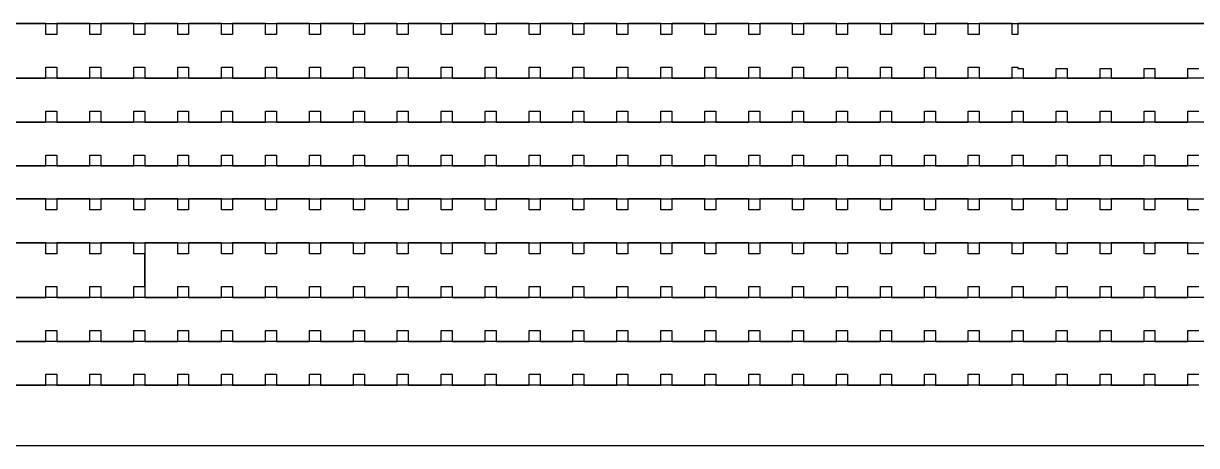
# Model space of a CAD drawing. Extents: x -3400 to 6900, y -3400 to 6900.
# Drawn here: x -214 to 2457, y -3400 to -2438 of the extents above; entities that cross this region are included whole.
import ezdxf

# ---------------------------------------------------------------- set-up
doc = ezdxf.new("R2010")
doc.units = 0
doc.layers.add('XOR', color=1, linetype='CONTINUOUS')

# ---------------------------------------------------------------- blocks, each defined once
blk = doc.blocks.new('CHIP_XOR')
at = {"layer": '5'}
for points in [[(-3500, -2537.5), (3500, -2537.5)], [(2750, -2537.5), (1950, -2537.5), (1950, -2562.5), (1937.5, -2562.5), (1937.5, -2537.5), (1862.5, -2537.5), (1862.5, -2562.5), (1837.5, -2562.5), (1837.5, -2537.5), (1762.5, -2537.5), (1762.5, -2562.5), (1737.5, -2562.5), (1737.5, -2537.5), (1662.5, -2537.5), (1662.5, -2562.5), (1637.5, -2562.5), (1637.5, -2537.5), (1562.5, -2537.5), (1562.5, -2562.5), (1537.5, -2562.5), (1537.5, -2537.5), (1462.5, -2537.5), (1462.5, -2562.5), (1437.5, -2562.5), (1437.5, -2537.5), (1362.5, -2537.5), (1362.5, -2562.5), (1337.5, -2562.5), (1337.5, -2537.5), (1262.5, -2537.5), (1262.5, -2562.5), (1237.5, -2562.5), (1237.5, -2537.5), (1162.5, -2537.5), (1162.5, -2562.5), (1137.5, -2562.5), (1137.5, -2537.5), (1062.5, -2537.5), (1062.5, -2562.5), (1037.5, -2562.5), (1037.5, -2537.5), (962.5, -2537.5), (962.5, -2562.5), (937.5, -2562.5), (937.5, -2537.5), (862.5, -2537.5), (862.5, -2562.5), (837.5, -2562.5), (837.5, -2537.5), (762.5, -2537.5), (762.5, -2562.5), (737.5, -2562.5), (737.5, -2537.5), (662.5, -2537.5), (662.5, -2562.5), (637.5, -2562.5), (637.5, -2537.5), (562.5, -2537.5), (562.5, -2562.5), (537.5, -2562.5), (537.5, -2537.5), (462.5, -2537.5), (462.5, -2562.5), (437.5, -2562.5), (437.5, -2537.5), (362.5, -2537.5), (362.5, -2562.5), (337.5, -2562.5), (337.5, -2537.5), (262.5, -2537.5), (262.5, -2562.5), (237.5, -2562.5), (237.5, -2537.5), (162.5, -2537.5), (162.5, -2562.5), (137.5, -2562.5), (137.5, -2537.5), (62.5, -2537.5), (62.5, -2562.5), (37.5, -2562.5), (37.5, -2537.5), (-37.5, -2537.5), (-37.5, -2562.5), (-62.5, -2562.5), (-62.5, -2537.5), (-137.5, -2537.5), (-137.5, -2562.5), (-162.5, -2562.5), (-162.5, -2537.5), (-237.5, -2537.5), (-237.5, -2562.5), (-262.5, -2562.5), (-262.5, -2537.5), (-337.5, -2537.5)], [(-337.5, -2662.5), (-262.5, -2662.5), (-262.5, -2637.5), (-237.5, -2637.5), (-237.5, -2662.5), (-162.5, -2662.5), (-162.5, -2637.5), (-137.5, -2637.5), (-137.5, -2662.5), (-62.5, -2662.5), (-62.5, -2637.5), (-37.5, -2637.5), (-37.5, -2662.5), (37.5, -2662.5), (37.5, -2637.5), (62.5, -2637.5), (62.5, -2662.5), (137.5, -2662.5), (137.5, -2637.5), (162.5, -2637.5), (162.5, -2662.5), (237.5, -2662.5), (237.5, -2637.5), (262.5, -2637.5), (262.5, -2662.5), (337.5, -2662.5), (337.5, -2637.5), (362.5, -2637.5), (362.5, -2662.5), (437.5, -2662.5), (437.5, -2637.5), (462.5, -2637.5), (462.5, -2662.5), (537.5, -2662.5), (537.5, -2637.5), (562.5, -2637.5), (562.5, -2662.5), (637.5, -2662.5), (637.5, -2637.5), (662.5, -2637.5), (662.5, -2662.5), (737.5, -2662.5), (737.5, -2637.5), (762.5, -2637.5), (762.5, -2662.5), (837.5, -2662.5), (837.5, -2637.5), (862.5, -2637.5), (862.5, -2662.5), (937.5, -2662.5), (937.5, -2637.5), (962.5, -2637.5), (962.5, -2662.5), (1037.5, -2662.5), (1037.5, -2637.5), (1062.5, -2637.5), (1062.5, -2662.5), (1137.5, -2662.5), (1137.5, -2637.5), (1162.5, -2637.5), (1162.5, -2662.5), (1237.5, -2662.5), (1237.5, -2637.5), (1262.5, -2637.5), (1262.5, -2662.5), (1337.5, -2662.5), (1337.5, -2637.5), (1362.5, -2637.5), (1362.5, -2662.5), (1437.5, -2662.5), (1437.5, -2637.5), (1462.5, -2637.5), (1462.5, -2662.5), (1537.5, -2662.5), (1537.5, -2637.5), (1562.5, -2637.5), (1562.5, -2662.5), (1637.5, -2662.5), (1637.5, -2637.5), (1662.5, -2637.5), (1662.5, -2662.5), (1737.5, -2662.5), (1737.5, -2637.5), (1762.5, -2637.5), (1762.5, -2662.5), (1837.5, -2662.5), (1837.5, -2637.5), (1862.5, -2637.5), (1862.5, -2662.5), (1937.5, -2662.5), (1937.5, -2637.5), (1950, -2637.5), (1950, -2640), (1962.5, -2640), (1962.5, -2662.5), (2037.5, -2662.5), (2037.5, -2640), (2062.5, -2640), (2062.5, -2662.5), (2137.5, -2662.5), (2137.5, -2640), (2162.5, -2640), (2162.5, -2662.5), (2237.5, -2662.5), (2237.5, -2640), (2262.5, -2640), (2262.5, -2662.5), (2337.5, -2662.5), (2337.5, -2640), (2362.5, -2640)], [(-337.5, -2762.5), (-262.5, -2762.5), (-262.5, -2737.5), (-237.5, -2737.5), (-237.5, -2762.5), (-162.5, -2762.5), (-162.5, -2737.5), (-137.5, -2737.5), (-137.5, -2762.5), (-62.5, -2762.5), (-62.5, -2737.5), (-37.5, -2737.5), (-37.5, -2762.5), (37.5, -2762.5), (37.5, -2737.5), (62.5, -2737.5), (62.5, -2762.5), (137.5, -2762.5), (137.5, -2737.5), (162.5, -2737.5), (162.5, -2762.5), (237.5, -2762.5), (237.5, -2737.5), (262.5, -2737.5), (262.5, -2762.5), (337.5, -2762.5), (337.5, -2737.5), (362.5, -2737.5), (362.5, -2762.5), (437.5, -2762.5), (437.5, -2737.5), (462.5, -2737.5), (462.5, -2762.5), (537.5, -2762.5), (537.5, -2737.5), (562.5, -2737.5), (562.5, -2762.5), (637.5, -2762.5), (637.5, -2737.5), (662.5, -2737.5), (662.5, -2762.5), (737.5, -2762.5), (737.5, -2737.5), (762.5, -2737.5), (762.5, -2762.5), (837.5, -2762.5), (837.5, -2737.5), (862.5, -2737.5), (862.5, -2762.5), (937.5, -2762.5), (937.5, -2737.5), (962.5, -2737.5), (962.5, -2762.5), (1037.5, -2762.5), (1037.5, -2737.5), (1062.5, -2737.5), (1062.5, -2762.5), (1137.5, -2762.5), (1137.5, -2737.5), (1162.5, -2737.5), (1162.5, -2762.5), (1237.5, -2762.5), (1237.5, -2737.5), (1262.5, -2737.5), (1262.5, -2762.5), (1337.5, -2762.5), (1337.5, -2737.5), (1362.5, -2737.5), (1362.5, -2762.5), (1437.5, -2762.5), (1437.5, -2737.5), (1462.5, -2737.5), (1462.5, -2762.5), (1537.5, -2762.5), (1537.5, -2737.5), (1562.5, -2737.5), (1562.5, -2762.5), (1637.5, -2762.5), (1637.5, -2737.5), (1662.5, -2737.5), (1662.5, -2762.5), (1737.5, -2762.5), (1737.5, -2737.5), (1762.5, -2737.5), (1762.5, -2762.5), (1837.5, -2762.5), (1837.5, -2737.5), (1862.5, -2737.5), (1862.5, -2762.5), (1937.5, -2762.5), (1937.5, -2737.5), (1962.5, -2737.5), (1962.5, -2762.5), (2037.5, -2762.5), (2037.5, -2737.5), (2062.5, -2737.5), (2062.5, -2762.5), (2137.5, -2762.5), (2137.5, -2737.5), (2162.5, -2737.5), (2162.5, -2762.5), (2237.5, -2762.5), (2237.5, -2737.5), (2262.5, -2737.5), (2262.5, -2762.5), (2337.5, -2762.5), (2337.5, -2737.5), (2362.5, -2737.5)], [(3500, -2662.5), (-3500, -2662.5)], [(3500, -2762.5), (-3500, -2762.5)], [(-337.5, -2862.5), (-262.5, -2862.5), (-262.5, -2837.5), (-237.5, -2837.5), (-237.5, -2862.5), (-162.5, -2862.5), (-162.5, -2837.5), (-137.5, -2837.5), (-137.5, -2862.5), (-62.5, -2862.5), (-62.5, -2837.5), (-37.5, -2837.5), (-37.5, -2862.5), (37.5, -2862.5), (37.5, -2837.5), (62.5, -2837.5), (62.5, -2862.5), (137.5, -2862.5), (137.5, -2837.5), (162.5, -2837.5), (162.5, -2862.5), (237.5, -2862.5), (237.5, -2837.5), (262.5, -2837.5), (262.5, -2862.5), (337.5, -2862.5), (337.5, -2837.5), (362.5, -2837.5), (362.5, -2862.5), (437.5, -2862.5), (437.5, -2837.5), (462.5, -2837.5), (462.5, -2862.5), (537.5, -2862.5), (537.5, -2837.5), (562.5, -2837.5), (562.5, -2862.5), (637.5, -2862.5), (637.5, -2837.5), (662.5, -2837.5), (662.5, -2862.5), (737.5, -2862.5), (737.5, -2837.5), (762.5, -2837.5), (762.5, -2862.5), (837.5, -2862.5), (837.5, -2837.5), (862.5, -2837.5), (862.5, -2862.5), (937.5, -2862.5), (937.5, -2837.5), (962.5, -2837.5), (962.5, -2862.5), (1037.5, -2862.5), (1037.5, -2837.5), (1062.5, -2837.5), (1062.5, -2862.5), (1137.5, -2862.5), (1137.5, -2837.5), (1162.5, -2837.5), (1162.5, -2862.5), (1237.5, -2862.5), (1237.5, -2837.5), (1262.5, -2837.5), (1262.5, -2862.5), (1337.5, -2862.5), (1337.5, -2837.5), (1362.5, -2837.5), (1362.5, -2862.5), (1437.5, -2862.5), (1437.5, -2837.5), (1462.5, -2837.5), (1462.5, -2862.5), (1537.5, -2862.5), (1537.5, -2837.5), (1562.5, -2837.5), (1562.5, -2862.5), (1637.5, -2862.5), (1637.5, -2837.5), (1662.5, -2837.5), (1662.5, -2862.5), (1737.5, -2862.5), (1737.5, -2837.5), (1762.5, -2837.5), (1762.5, -2862.5), (1837.5, -2862.5), (1837.5, -2837.5), (1862.5, -2837.5), (1862.5, -2862.5), (1937.5, -2862.5), (1937.5, -2837.5), (1962.5, -2837.5), (1962.5, -2862.5), (2037.5, -2862.5), (2037.5, -2837.5), (2062.5, -2837.5), (2062.5, -2862.5), (2137.5, -2862.5), (2137.5, -2837.5), (2162.5, -2837.5), (2162.5, -2862.5), (2237.5, -2862.5), (2237.5, -2837.5), (2262.5, -2837.5), (2262.5, -2862.5), (2337.5, -2862.5), (2337.5, -2837.5), (2362.5, -2837.5)], [(2362.5, -2862.5), (2337.5, -2862.5), (2262.5, -2862.5), (2237.5, -2862.5), (2162.5, -2862.5), (2137.5, -2862.5), (2062.5, -2862.5), (2037.5, -2862.5), (1962.5, -2862.5), (1937.5, -2862.5), (1862.5, -2862.5), (1837.5, -2862.5), (1762.5, -2862.5), (1737.5, -2862.5), (1662.5, -2862.5), (1637.5, -2862.5), (1562.5, -2862.5), (1537.5, -2862.5), (1462.5, -2862.5), (1437.5, -2862.5), (1362.5, -2862.5), (1337.5, -2862.5), (1262.5, -2862.5), (1237.5, -2862.5), (1162.5, -2862.5), (1137.5, -2862.5), (1062.5, -2862.5), (1037.5, -2862.5), (962.5, -2862.5), (937.5, -2862.5), (862.5, -2862.5), (837.5, -2862.5), (762.5, -2862.5), (737.5, -2862.5), (662.5, -2862.5), (637.5, -2862.5), (562.5, -2862.5), (537.5, -2862.5), (462.5, -2862.5), (437.5, -2862.5), (362.5, -2862.5), (337.5, -2862.5), (262.5, -2862.5), (237.5, -2862.5), (162.5, -2862.5), (137.5, -2862.5), (62.5, -2862.5), (37.5, -2862.5), (-37.5, -2862.5), (-62.5, -2862.5), (-137.5, -2862.5), (-162.5, -2862.5), (-237.5, -2862.5), (-262.5, -2862.5), (-337.5, -2862.5)], [(-3500, -2937.5), (3500, -2937.5)], [(2362.5, -2962.5), (2337.5, -2962.5), (2337.5, -2937.5), (2262.5, -2937.5), (2262.5, -2962.5), (2237.5, -2962.5), (2237.5, -2937.5), (2162.5, -2937.5), (2162.5, -2962.5), (2137.5, -2962.5), (2137.5, -2937.5), (2062.5, -2937.5), (2062.5, -2962.5), (2037.5, -2962.5), (2037.5, -2937.5), (1962.5, -2937.5), (1962.5, -2962.5), (1937.5, -2962.5), (1937.5, -2937.5), (1862.5, -2937.5), (1862.5, -2962.5), (1837.5, -2962.5), (1837.5, -2937.5), (1762.5, -2937.5), (1762.5, -2962.5), (1737.5, -2962.5), (1737.5, -2937.5), (1662.5, -2937.5), (1662.5, -2962.5), (1637.5, -2962.5), (1637.5, -2937.5), (1562.5, -2937.5), (1562.5, -2962.5), (1537.5, -2962.5), (1537.5, -2937.5), (1462.5, -2937.5), (1462.5, -2962.5), (1437.5, -2962.5), (1437.5, -2937.5), (1362.5, -2937.5), (1362.5, -2962.5), (1337.5, -2962.5), (1337.5, -2937.5), (1262.5, -2937.5), (1262.5, -2962.5), (1237.5, -2962.5), (1237.5, -2937.5), (1162.5, -2937.5), (1162.5, -2962.5), (1137.5, -2962.5), (1137.5, -2937.5), (1062.5, -2937.5), (1062.5, -2962.5), (1037.5, -2962.5), (1037.5, -2937.5), (962.5, -2937.5), (962.5, -2962.5), (937.5, -2962.5), (937.5, -2937.5), (862.5, -2937.5), (862.5, -2962.5), (837.5, -2962.5), (837.5, -2937.5), (762.5, -2937.5), (762.5, -2962.5), (737.5, -2962.5), (737.5, -2937.5), (662.5, -2937.5), (662.5, -2962.5), (637.5, -2962.5), (637.5, -2937.5), (562.5, -2937.5), (562.5, -2962.5), (537.5, -2962.5), (537.5, -2937.5), (462.5, -2937.5), (462.5, -2962.5), (437.5, -2962.5), (437.5, -2937.5), (362.5, -2937.5), (362.5, -2962.5), (337.5, -2962.5), (337.5, -2937.5), (262.5, -2937.5), (262.5, -2962.5), (237.5, -2962.5), (237.5, -2937.5), (162.5, -2937.5), (162.5, -2962.5), (137.5, -2962.5), (137.5, -2937.5), (62.5, -2937.5), (62.5, -2962.5), (37.5, -2962.5), (37.5, -2937.5), (-37.5, -2937.5), (-37.5, -2962.5), (-62.5, -2962.5), (-62.5, -2937.5), (-137.5, -2937.5), (-137.5, -2962.5), (-162.5, -2962.5), (-162.5, -2937.5), (-237.5, -2937.5), (-237.5, -2962.5), (-262.5, -2962.5), (-262.5, -2937.5), (-337.5, -2937.5)], [(-3500, -3037.5), (3500, -3037.5)], [(-337.5, -3162.5), (-262.5, -3162.5), (-262.5, -3137.5), (-237.5, -3137.5), (-237.5, -3162.5), (-162.5, -3162.5), (-162.5, -3137.5), (-137.5, -3137.5), (-137.5, -3162.5), (-62.5, -3162.5), (-62.5, -3137.5), (-37.5, -3137.5), (-37.5, -3062.5), (-62.5, -3062.5), (-62.5, -3037.5), (-137.5, -3037.5), (-137.5, -3062.5), (-162.5, -3062.5), (-162.5, -3037.5), (-237.5, -3037.5), (-237.5, -3062.5), (-262.5, -3062.5), (-262.5, -3037.5), (-337.5, -3037.5)], [(2362.5, -3062.5), (2337.5, -3062.5), (2337.5, -3037.5), (2262.5, -3037.5), (2262.5, -3062.5), (2237.5, -3062.5), (2237.5, -3037.5), (2162.5, -3037.5), (2162.5, -3062.5), (2137.5, -3062.5), (2137.5, -3037.5), (2062.5, -3037.5), (2062.5, -3062.5), (2037.5, -3062.5), (2037.5, -3037.5), (1962.5, -3037.5), (1962.5, -3062.5), (1937.5, -3062.5), (1937.5, -3037.5), (1862.5, -3037.5), (1862.5, -3062.5), (1837.5, -3062.5), (1837.5, -3037.5), (1762.5, -3037.5), (1762.5, -3062.5), (1737.5, -3062.5), (1737.5, -3037.5), (1662.5, -3037.5), (1662.5, -3062.5), (1637.5, -3062.5), (1637.5, -3037.5), (1562.5, -3037.5), (1562.5, -3062.5), (1537.5, -3062.5), (1537.5, -3037.5), (1462.5, -3037.5), (1462.5, -3062.5), (1437.5, -3062.5), (1437.5, -3037.5), (1362.5, -3037.5), (1362.5, -3062.5), (1337.5, -3062.5), (1337.5, -3037.5), (1262.5, -3037.5), (1262.5, -3062.5), (1237.5, -3062.5), (1237.5, -3037.5), (1162.5, -3037.5), (1162.5, -3062.5), (1137.5, -3062.5), (1137.5, -3037.5), (1062.5, -3037.5), (1062.5, -3062.5), (1037.5, -3062.5), (1037.5, -3037.5), (962.5, -3037.5), (962.5, -3062.5), (937.5, -3062.5), (937.5, -3037.5), (862.5, -3037.5), (862.5, -3062.5), (837.5, -3062.5), (837.5, -3037.5), (762.5, -3037.5), (762.5, -3062.5), (737.5, -3062.5), (737.5, -3037.5), (662.5, -3037.5), (662.5, -3062.5), (637.5, -3062.5), (637.5, -3037.5), (562.5, -3037.5), (562.5, -3062.5), (537.5, -3062.5), (537.5, -3037.5), (462.5, -3037.5), (462.5, -3062.5), (437.5, -3062.5), (437.5, -3037.5), (362.5, -3037.5), (362.5, -3062.5), (337.5, -3062.5), (337.5, -3037.5), (262.5, -3037.5), (262.5, -3062.5), (237.5, -3062.5), (237.5, -3037.5), (162.5, -3037.5), (162.5, -3062.5), (137.5, -3062.5), (137.5, -3037.5), (62.5, -3037.5), (62.5, -3062.5), (37.5, -3062.5), (37.5, -3037.5), (-37.5, -3037.5), (-37.5, -3162.5), (37.5, -3162.5), (37.5, -3137.5), (62.5, -3137.5), (62.5, -3162.5), (137.5, -3162.5), (137.5, -3137.5), (162.5, -3137.5), (162.5, -3162.5), (237.5, -3162.5), (237.5, -3137.5), (262.5, -3137.5), (262.5, -3162.5), (337.5, -3162.5), (337.5, -3137.5), (362.5, -3137.5), (362.5, -3162.5), (437.5, -3162.5), (437.5, -3137.5), (462.5, -3137.5), (462.5, -3162.5), (537.5, -3162.5), (537.5, -3137.5), (562.5, -3137.5), (562.5, -3162.5), (637.5, -3162.5), (637.5, -3137.5), (662.5, -3137.5), (662.5, -3162.5), (737.5, -3162.5), (737.5, -3137.5), (762.5, -3137.5), (762.5, -3162.5), (837.5, -3162.5), (837.5, -3137.5), (862.5, -3137.5), (862.5, -3162.5), (937.5, -3162.5), (937.5, -3137.5), (962.5, -3137.5), (962.5, -3162.5), (1037.5, -3162.5), (1037.5, -3137.5), (1062.5, -3137.5), (1062.5, -3162.5), (1137.5, -3162.5), (1137.5, -3137.5), (1162.5, -3137.5), (1162.5, -3162.5), (1237.5, -3162.5), (1237.5, -3137.5), (1262.5, -3137.5), (1262.5, -3162.5), (1337.5, -3162.5), (1337.5, -3137.5), (1362.5, -3137.5), (1362.5, -3162.5), (1437.5, -3162.5), (1437.5, -3137.5), (1462.5, -3137.5), (1462.5, -3162.5), (1537.5, -3162.5), (1537.5, -3137.5), (1562.5, -3137.5), (1562.5, -3162.5), (1637.5, -3162.5), (1637.5, -3137.5), (1662.5, -3137.5), (1662.5, -3162.5), (1737.5, -3162.5), (1737.5, -3137.5), (1762.5, -3137.5), (1762.5, -3162.5), (1837.5, -3162.5), (1837.5, -3137.5), (1862.5, -3137.5), (1862.5, -3162.5), (1937.5, -3162.5), (1937.5, -3137.5), (1962.5, -3137.5), (1962.5, -3162.5), (2037.5, -3162.5), (2037.5, -3137.5), (2062.5, -3137.5), (2062.5, -3162.5), (2137.5, -3162.5), (2137.5, -3137.5), (2162.5, -3137.5), (2162.5, -3162.5), (2237.5, -3162.5), (2237.5, -3137.5), (2262.5, -3137.5), (2262.5, -3162.5), (2337.5, -3162.5), (2337.5, -3137.5), (2362.5, -3137.5)], [(-337.5, -3262.5), (-262.5, -3262.5), (-262.5, -3237.5), (-237.5, -3237.5), (-237.5, -3262.5), (-162.5, -3262.5), (-162.5, -3237.5), (-137.5, -3237.5), (-137.5, -3262.5), (-62.5, -3262.5), (-62.5, -3237.5), (-37.5, -3237.5), (-37.5, -3262.5), (37.5, -3262.5), (37.5, -3237.5), (62.5, -3237.5), (62.5, -3262.5), (137.5, -3262.5), (137.5, -3237.5), (162.5, -3237.5), (162.5, -3262.5), (237.5, -3262.5), (237.5, -3237.5), (262.5, -3237.5), (262.5, -3262.5), (337.5, -3262.5), (337.5, -3237.5), (362.5, -3237.5), (362.5, -3262.5), (437.5, -3262.5), (437.5, -3237.5), (462.5, -3237.5), (462.5, -3262.5), (537.5, -3262.5), (537.5, -3237.5), (562.5, -3237.5), (562.5, -3262.5), (637.5, -3262.5), (637.5, -3237.5), (662.5, -3237.5), (662.5, -3262.5), (737.5, -3262.5), (737.5, -3237.5), (762.5, -3237.5), (762.5, -3262.5), (837.5, -3262.5), (837.5, -3237.5), (862.5, -3237.5), (862.5, -3262.5), (937.5, -3262.5), (937.5, -3237.5), (962.5, -3237.5), (962.5, -3262.5), (1037.5, -3262.5), (1037.5, -3237.5), (1062.5, -3237.5), (1062.5, -3262.5), (1137.5, -3262.5), (1137.5, -3237.5), (1162.5, -3237.5), (1162.5, -3262.5), (1237.5, -3262.5), (1237.5, -3237.5), (1262.5, -3237.5), (1262.5, -3262.5), (1337.5, -3262.5), (1337.5, -3237.5), (1362.5, -3237.5), (1362.5, -3262.5), (1437.5, -3262.5), (1437.5, -3237.5), (1462.5, -3237.5), (1462.5, -3262.5), (1537.5, -3262.5), (1537.5, -3237.5), (1562.5, -3237.5), (1562.5, -3262.5), (1637.5, -3262.5), (1637.5, -3237.5), (1662.5, -3237.5), (1662.5, -3262.5), (1737.5, -3262.5), (1737.5, -3237.5), (1762.5, -3237.5), (1762.5, -3262.5), (1837.5, -3262.5), (1837.5, -3237.5), (1862.5, -3237.5), (1862.5, -3262.5), (1937.5, -3262.5), (1937.5, -3237.5), (1962.5, -3237.5), (1962.5, -3262.5), (2037.5, -3262.5), (2037.5, -3237.5), (2062.5, -3237.5), (2062.5, -3262.5), (2137.5, -3262.5), (2137.5, -3237.5), (2162.5, -3237.5), (2162.5, -3262.5), (2237.5, -3262.5), (2237.5, -3237.5), (2262.5, -3237.5), (2262.5, -3262.5), (2337.5, -3262.5), (2337.5, -3237.5), (2362.5, -3237.5)], [(3500, -3162.5), (-3500, -3162.5)], [(3500, -3262.5), (-3500, -3262.5)], [(-337.5, -3362.5), (-262.5, -3362.5), (-262.5, -3337.5), (-237.5, -3337.5), (-237.5, -3362.5), (-162.5, -3362.5), (-162.5, -3337.5), (-137.5, -3337.5), (-137.5, -3362.5), (-62.5, -3362.5), (-62.5, -3337.5), (-37.5, -3337.5), (-37.5, -3362.5), (37.5, -3362.5), (37.5, -3337.5), (62.5, -3337.5), (62.5, -3362.5), (137.5, -3362.5), (137.5, -3337.5), (162.5, -3337.5), (162.5, -3362.5), (237.5, -3362.5), (237.5, -3337.5), (262.5, -3337.5), (262.5, -3362.5), (337.5, -3362.5), (337.5, -3337.5), (362.5, -3337.5), (362.5, -3362.5), (437.5, -3362.5), (437.5, -3337.5), (462.5, -3337.5), (462.5, -3362.5), (537.5, -3362.5), (537.5, -3337.5), (562.5, -3337.5), (562.5, -3362.5), (637.5, -3362.5), (637.5, -3337.5), (662.5, -3337.5), (662.5, -3362.5), (737.5, -3362.5), (737.5, -3337.5), (762.5, -3337.5), (762.5, -3362.5), (837.5, -3362.5), (837.5, -3337.5), (862.5, -3337.5), (862.5, -3362.5), (937.5, -3362.5), (937.5, -3337.5), (962.5, -3337.5), (962.5, -3362.5), (1037.5, -3362.5), (1037.5, -3337.5), (1062.5, -3337.5), (1062.5, -3362.5), (1137.5, -3362.5), (1137.5, -3337.5), (1162.5, -3337.5), (1162.5, -3362.5), (1237.5, -3362.5), (1237.5, -3337.5), (1262.5, -3337.5), (1262.5, -3362.5), (1337.5, -3362.5), (1337.5, -3337.5), (1362.5, -3337.5), (1362.5, -3362.5), (1437.5, -3362.5), (1437.5, -3337.5), (1462.5, -3337.5), (1462.5, -3362.5), (1537.5, -3362.5), (1537.5, -3337.5), (1562.5, -3337.5), (1562.5, -3362.5), (1637.5, -3362.5), (1637.5, -3337.5), (1662.5, -3337.5), (1662.5, -3362.5), (1737.5, -3362.5), (1737.5, -3337.5), (1762.5, -3337.5), (1762.5, -3362.5), (1837.5, -3362.5), (1837.5, -3337.5), (1862.5, -3337.5), (1862.5, -3362.5), (1937.5, -3362.5), (1937.5, -3337.5), (1962.5, -3337.5), (1962.5, -3362.5), (2037.5, -3362.5), (2037.5, -3337.5), (2062.5, -3337.5), (2062.5, -3362.5), (2137.5, -3362.5), (2137.5, -3337.5), (2162.5, -3337.5), (2162.5, -3362.5), (2237.5, -3362.5), (2237.5, -3337.5), (2262.5, -3337.5), (2262.5, -3362.5), (2337.5, -3362.5), (2337.5, -3337.5), (2362.5, -3337.5)], [(2362.5, -3362.5), (2337.5, -3362.5), (2262.5, -3362.5), (2237.5, -3362.5), (2162.5, -3362.5), (2137.5, -3362.5), (2062.5, -3362.5), (2037.5, -3362.5), (1962.5, -3362.5), (1937.5, -3362.5), (1862.5, -3362.5), (1837.5, -3362.5), (1762.5, -3362.5), (1737.5, -3362.5), (1662.5, -3362.5), (1637.5, -3362.5), (1562.5, -3362.5), (1537.5, -3362.5), (1462.5, -3362.5), (1437.5, -3362.5), (1362.5, -3362.5), (1337.5, -3362.5), (1262.5, -3362.5), (1237.5, -3362.5), (1162.5, -3362.5), (1137.5, -3362.5), (1062.5, -3362.5), (1037.5, -3362.5), (962.5, -3362.5), (937.5, -3362.5), (862.5, -3362.5), (837.5, -3362.5), (762.5, -3362.5), (737.5, -3362.5), (662.5, -3362.5), (637.5, -3362.5), (562.5, -3362.5), (537.5, -3362.5), (462.5, -3362.5), (437.5, -3362.5), (362.5, -3362.5), (337.5, -3362.5), (262.5, -3362.5), (237.5, -3362.5), (162.5, -3362.5), (137.5, -3362.5), (62.5, -3362.5), (37.5, -3362.5), (-37.5, -3362.5), (-62.5, -3362.5), (-137.5, -3362.5), (-162.5, -3362.5), (-237.5, -3362.5), (-262.5, -3362.5), (-337.5, -3362.5)], [(-3500, -3500), (3500, -3500)]]:
    blk.add_lwpolyline(points, dxfattribs=at)

msp = doc.modelspace()

# ---------------------------------------------------------------- block references
at = {"layer": 'XOR'}
msp.add_blockref('CHIP_XOR', (100, 100), dxfattribs=at)

doc.saveas('drawing.dxf')
